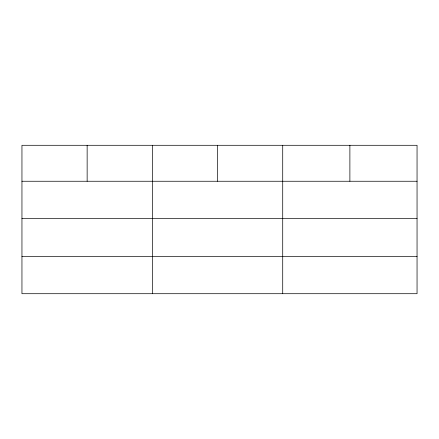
<?xml version="1.0" encoding="UTF-8"?>
<svg xmlns="http://www.w3.org/2000/svg" width="439" height="439" viewBox="0 0 439 439"><rect width="100%" height="100%" fill="white"/><g stroke="black" fill="none" stroke-linecap="round" stroke-linejoin="round"><path stroke-width="0.66" d="M417.05 218.359L417.05 145.293L21.95 145.293L21.95 293.707L417.05 293.707L417.05 218.359L21.95 218.359M21.95 181.252L417.05 181.252M21.95 256.596L417.05 256.596M349.883 145.293L349.883 181.252M282.716 145.293L282.716 293.707M217.524 145.293L217.524 181.252M152.333 145.293L152.333 293.707M87.141 145.293L87.141 181.252"/></g></svg>
